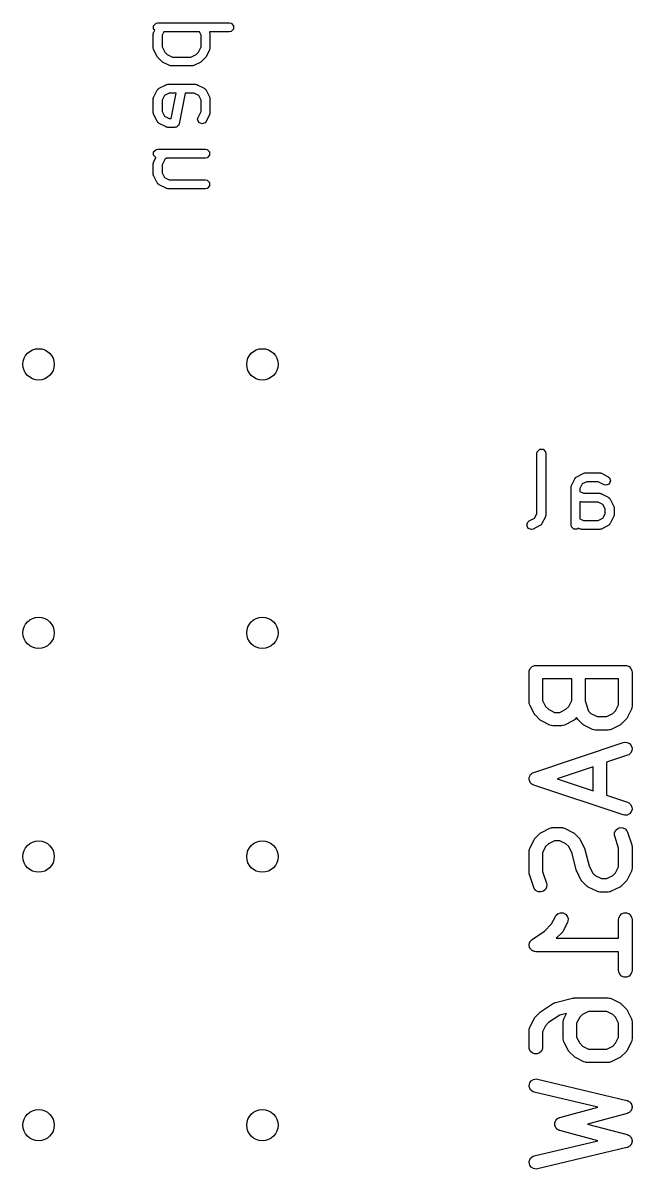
# Model space of a CAD drawing. Header units: inches. Extents: x 0.38 to 5.39, y 0.07 to 3.28.
# Drawn here: x 0.841 to 1.109, y 2.062 to 2.566 of the extents above; entities that cross this region are included whole.
import ezdxf

# ---------------------------------------------------------------- set-up
doc = ezdxf.new("R2010")
doc.units = ezdxf.units.IN
doc.header["$MEASUREMENT"] = 0
doc.layers.add('BLACK', color=250, linetype='CONTINUOUS')

msp = doc.modelspace()

# ---------------------------------------------------------------- linework, layer by layer
at = {"layer": 'BLACK', "linetype": 'CONTINUOUS'}
for p, q in [((0.89833, 2.56093), (0.89842, 2.56123)), ((0.89842, 2.56123), (0.89848, 2.56154)), ((0.89848, 2.56454), (0.89954, 2.56561)), ((0.89848, 2.56304), (0.89848, 2.56454)), ((0.89897, 2.56254), (0.89848, 2.56304)), ((0.89848, 2.56154), (0.89851, 2.56158)), ((0.89851, 2.56158), (0.89854, 2.56167)), ((0.89854, 2.56167), (0.89897, 2.56254)), ((0.89954, 2.56561), (0.9003, 2.56576)), ((0.9003, 2.56576), (0.93179, 2.56576)), ((0.90301, 2.56182), (0.90227, 2.56033)), ((0.91858, 2.56182), (0.90301, 2.56182)), ((0.91933, 2.56033), (0.91858, 2.56182)), ((0.93179, 2.56182), (0.92298, 2.56182)), ((0.92298, 2.56182), (0.92306, 2.56167)), ((0.92306, 2.56167), (0.92308, 2.56158)), ((0.92308, 2.56158), (0.92311, 2.56154)), ((0.92311, 2.56154), (0.92318, 2.56123)), ((0.92318, 2.56123), (0.92326, 2.56093)), ((0.93179, 2.56576), (0.93255, 2.56561)), ((0.93255, 2.56197), (0.93179, 2.56182)), ((0.93255, 2.56561), (0.93361, 2.56454)), ((0.93361, 2.56304), (0.93255, 2.56197)), ((0.93361, 2.56454), (0.93361, 2.56304)), ((0.89835, 2.56089), (0.89833, 2.56093)), ((0.89833, 2.56079), (0.89835, 2.56089)), ((0.89833, 2.55479), (0.89833, 2.56079)), ((0.90227, 2.56033), (0.90227, 2.55526)), ((0.91933, 2.55526), (0.91933, 2.56033)), ((0.92326, 2.56093), (0.92324, 2.56089)), ((0.92324, 2.56089), (0.92326, 2.56079)), ((0.92326, 2.56079), (0.92326, 2.55479)), ((0.89835, 2.5547), (0.89833, 2.55479)), ((0.89833, 2.55465), (0.89835, 2.5547)), ((0.89842, 2.55435), (0.89833, 2.55465)), ((0.89848, 2.55404), (0.89842, 2.55435)), ((0.89851, 2.55401), (0.89848, 2.55404)), ((0.89854, 2.55391), (0.89851, 2.55401)), ((0.90004, 2.55091), (0.89854, 2.55391)), ((0.90023, 2.55066), (0.90004, 2.55091)), ((0.90227, 2.55526), (0.90342, 2.55296)), ((0.90342, 2.55296), (0.90446, 2.55191)), ((0.90446, 2.55191), (0.90676, 2.55076)), ((0.91483, 2.55076), (0.91713, 2.55191)), ((0.91713, 2.55191), (0.91818, 2.55296)), ((0.91818, 2.55296), (0.91933, 2.55526)), ((0.92156, 2.55091), (0.92136, 2.55066)), ((0.92306, 2.55391), (0.92156, 2.55091)), ((0.92308, 2.55401), (0.92306, 2.55391)), ((0.92311, 2.55404), (0.92308, 2.55401)), ((0.92318, 2.55435), (0.92311, 2.55404)), ((0.92326, 2.55465), (0.92318, 2.55435)), ((0.92326, 2.55479), (0.92324, 2.5547)), ((0.92324, 2.5547), (0.92326, 2.55465)), ((0.90041, 2.5504), (0.90023, 2.55066)), ((0.90191, 2.5489), (0.90041, 2.5504)), ((0.90217, 2.54873), (0.90191, 2.5489)), ((0.90242, 2.54853), (0.90217, 2.54873)), ((0.90542, 2.54703), (0.90242, 2.54853)), ((0.90551, 2.54701), (0.90542, 2.54703)), ((0.90554, 2.54697), (0.90551, 2.54701)), ((0.90585, 2.54691), (0.90554, 2.54697)), ((0.90616, 2.54683), (0.90585, 2.54691)), ((0.9062, 2.54684), (0.90616, 2.54683)), ((0.9063, 2.54682), (0.9062, 2.54684)), ((0.9153, 2.54682), (0.9063, 2.54682)), ((0.90676, 2.55076), (0.91483, 2.55076)), ((0.91539, 2.54684), (0.9153, 2.54682)), ((0.91544, 2.54683), (0.91539, 2.54684)), ((0.91574, 2.54691), (0.91544, 2.54683)), ((0.91605, 2.54697), (0.91574, 2.54691)), ((0.91608, 2.54701), (0.91605, 2.54697)), ((0.91618, 2.54703), (0.91608, 2.54701)), ((0.91918, 2.54853), (0.91618, 2.54703)), ((0.91942, 2.54873), (0.91918, 2.54853)), ((0.91969, 2.5489), (0.91942, 2.54873)), ((0.92119, 2.5504), (0.91969, 2.5489)), ((0.92136, 2.55066), (0.92119, 2.5504)), ((0.89854, 2.53318), (0.90004, 2.53617)), ((0.90004, 2.53617), (0.90028, 2.53648)), ((0.90028, 2.53648), (0.90031, 2.53658)), ((0.90031, 2.53658), (0.90042, 2.53667)), ((0.90042, 2.53667), (0.90051, 2.53678)), ((0.90051, 2.53678), (0.90061, 2.53681)), ((0.90061, 2.53681), (0.90092, 2.53705)), ((0.90092, 2.53705), (0.90392, 2.53855)), ((0.90392, 2.53855), (0.90401, 2.53858)), ((0.90401, 2.53858), (0.90404, 2.53861)), ((0.90404, 2.53861), (0.90435, 2.53867)), ((0.90435, 2.53867), (0.90466, 2.53876)), ((0.90466, 2.53876), (0.9047, 2.53874)), ((0.9047, 2.53874), (0.9048, 2.53876)), ((0.9048, 2.53876), (0.9168, 2.53876)), ((0.9168, 2.53876), (0.91689, 2.53874)), ((0.91689, 2.53874), (0.91694, 2.53876)), ((0.91694, 2.53876), (0.91724, 2.53867)), ((0.91724, 2.53867), (0.91755, 2.53861)), ((0.91755, 2.53861), (0.91758, 2.53858)), ((0.91758, 2.53858), (0.91768, 2.53855)), ((0.91768, 2.53855), (0.92068, 2.53705)), ((0.92068, 2.53705), (0.92099, 2.53681)), ((0.92099, 2.53681), (0.92109, 2.53678)), ((0.92109, 2.53678), (0.92117, 2.53667)), ((0.92117, 2.53667), (0.92128, 2.53658)), ((0.92128, 2.53658), (0.92132, 2.53648)), ((0.92132, 2.53648), (0.92156, 2.53617)), ((0.92156, 2.53617), (0.92306, 2.53318)), ((0.89833, 2.53243), (0.89842, 2.53274)), ((0.89835, 2.53239), (0.89833, 2.53243)), ((0.89833, 2.53229), (0.89835, 2.53239)), ((0.89833, 2.5263), (0.89833, 2.53229)), ((0.89842, 2.53274), (0.89848, 2.53305)), ((0.89848, 2.53305), (0.89851, 2.53308)), ((0.89851, 2.53308), (0.89854, 2.53318)), ((0.90326, 2.53383), (0.90227, 2.53183)), ((0.90227, 2.53183), (0.90227, 2.52676)), ((0.90526, 2.53483), (0.90326, 2.53383)), ((0.9084, 2.53483), (0.90526, 2.53483)), ((0.90618, 2.52376), (0.9084, 2.53483)), ((0.91241, 2.53483), (0.90973, 2.52141)), ((0.91633, 2.53483), (0.91241, 2.53483)), ((0.91833, 2.53383), (0.91633, 2.53483)), ((0.91933, 2.53183), (0.91833, 2.53383)), ((0.91933, 2.52676), (0.91933, 2.53183)), ((0.92306, 2.53318), (0.92308, 2.53308)), ((0.92308, 2.53308), (0.92311, 2.53305)), ((0.92311, 2.53305), (0.92318, 2.53274)), ((0.92318, 2.53274), (0.92326, 2.53243)), ((0.92326, 2.53243), (0.92324, 2.53239)), ((0.92324, 2.53239), (0.92326, 2.53229)), ((0.92326, 2.53229), (0.92326, 2.5263)), ((0.89835, 2.5262), (0.89833, 2.5263)), ((0.89833, 2.52616), (0.89835, 2.5262)), ((0.89842, 2.52585), (0.89833, 2.52616)), ((0.89848, 2.52554), (0.89842, 2.52585)), ((0.90227, 2.52676), (0.90326, 2.52476)), ((0.91803, 2.52418), (0.91933, 2.52676)), ((0.92318, 2.52585), (0.92311, 2.52554)), ((0.92326, 2.52616), (0.92318, 2.52585)), ((0.92326, 2.5263), (0.92324, 2.5262)), ((0.92324, 2.5262), (0.92326, 2.52616)), ((0.89851, 2.52551), (0.89848, 2.52554)), ((0.89854, 2.52542), (0.89851, 2.52551)), ((0.90004, 2.52242), (0.89854, 2.52542)), ((0.90028, 2.52211), (0.90004, 2.52242)), ((0.90031, 2.52201), (0.90028, 2.52211)), ((0.90042, 2.52192), (0.90031, 2.52201)), ((0.90051, 2.52181), (0.90042, 2.52192)), ((0.90061, 2.52178), (0.90051, 2.52181)), ((0.90092, 2.52154), (0.90061, 2.52178)), ((0.90392, 2.52004), (0.90092, 2.52154)), ((0.90326, 2.52476), (0.90526, 2.52376)), ((0.90526, 2.52376), (0.90618, 2.52376)), ((0.90943, 2.5207), (0.90896, 2.52038)), ((0.90955, 2.52097), (0.90943, 2.5207)), ((0.90962, 2.52104), (0.90955, 2.52097)), ((0.90973, 2.52141), (0.90962, 2.52114)), ((0.90962, 2.52114), (0.90962, 2.52104)), ((0.91783, 2.52344), (0.91803, 2.52418)), ((0.91831, 2.52201), (0.91783, 2.52344)), ((0.91966, 2.52133), (0.91831, 2.52201)), ((0.92109, 2.52181), (0.91966, 2.52133)), ((0.92156, 2.52242), (0.92109, 2.52181)), ((0.92306, 2.52542), (0.92156, 2.52242)), ((0.92308, 2.52551), (0.92306, 2.52542)), ((0.92311, 2.52554), (0.92308, 2.52551)), ((0.90401, 2.52001), (0.90392, 2.52004)), ((0.90404, 2.51998), (0.90401, 2.52001)), ((0.90435, 2.51992), (0.90404, 2.51998)), ((0.90466, 2.51983), (0.90435, 2.51992)), ((0.9047, 2.51985), (0.90466, 2.51983)), ((0.9048, 2.51983), (0.9047, 2.51985)), ((0.9078, 2.51983), (0.9048, 2.51983)), ((0.90808, 2.51988), (0.9078, 2.51983)), ((0.90818, 2.51986), (0.90808, 2.51988)), ((0.90826, 2.51992), (0.90818, 2.51986)), ((0.90855, 2.51998), (0.90826, 2.51992)), ((0.90896, 2.52038), (0.90855, 2.51998)), ((0.89848, 2.50905), (0.89954, 2.51012)), ((0.89848, 2.50754), (0.89848, 2.50905)), ((0.89947, 2.50655), (0.89848, 2.50754)), ((0.89854, 2.50468), (0.89947, 2.50655)), ((0.89954, 2.51012), (0.9003, 2.51027)), ((0.9003, 2.51027), (0.9213, 2.51027)), ((0.90342, 2.50563), (0.90227, 2.50333)), ((0.90411, 2.50633), (0.90342, 2.50563)), ((0.9213, 2.50633), (0.90411, 2.50633)), ((0.9213, 2.51027), (0.92205, 2.51012)), ((0.92205, 2.50648), (0.9213, 2.50633)), ((0.92205, 2.51012), (0.92311, 2.50905)), ((0.92311, 2.50754), (0.92205, 2.50648)), ((0.92311, 2.50905), (0.92311, 2.50754)), ((0.89833, 2.50394), (0.89842, 2.50424)), ((0.89835, 2.50389), (0.89833, 2.50394)), ((0.89833, 2.5038), (0.89835, 2.50389)), ((0.89833, 2.4993), (0.89833, 2.5038)), ((0.89842, 2.50424), (0.89848, 2.50455)), ((0.89848, 2.50455), (0.89851, 2.50458)), ((0.89851, 2.50458), (0.89854, 2.50468)), ((0.90227, 2.50333), (0.90227, 2.49976)), ((0.89835, 2.4992), (0.89833, 2.4993)), ((0.89833, 2.49916), (0.89835, 2.4992)), ((0.89842, 2.49886), (0.89833, 2.49916)), ((0.89848, 2.49855), (0.89842, 2.49886)), ((0.89851, 2.49851), (0.89848, 2.49855)), ((0.89854, 2.49842), (0.89851, 2.49851)), ((0.90004, 2.49542), (0.89854, 2.49842)), ((0.90227, 2.49976), (0.90326, 2.49777)), ((0.90326, 2.49777), (0.90526, 2.49677)), ((0.90526, 2.49677), (0.9213, 2.49677)), ((0.9213, 2.49677), (0.92205, 2.49662)), ((0.92205, 2.49662), (0.92311, 2.49555)), ((0.92311, 2.49555), (0.92311, 2.49405)), ((0.90028, 2.49511), (0.90004, 2.49542)), ((0.90031, 2.49501), (0.90028, 2.49511)), ((0.90042, 2.49492), (0.90031, 2.49501)), ((0.90051, 2.49481), (0.90042, 2.49492)), ((0.90061, 2.49478), (0.90051, 2.49481)), ((0.90092, 2.49454), (0.90061, 2.49478)), ((0.90392, 2.49304), (0.90092, 2.49454)), ((0.90401, 2.49301), (0.90392, 2.49304)), ((0.90404, 2.49298), (0.90401, 2.49301)), ((0.90435, 2.49292), (0.90404, 2.49298)), ((0.90466, 2.49284), (0.90435, 2.49292)), ((0.9047, 2.49285), (0.90466, 2.49284)), ((0.9048, 2.49283), (0.9047, 2.49285)), ((0.9213, 2.49283), (0.9048, 2.49283)), ((0.92205, 2.49298), (0.9213, 2.49283)), ((0.92311, 2.49405), (0.92205, 2.49298)), ((1.06703, 2.37642), (1.06718, 2.37717)), ((1.06703, 2.34989), (1.06703, 2.37642)), ((1.06718, 2.37717), (1.06825, 2.37824)), ((1.06825, 2.37824), (1.06976, 2.37824)), ((1.06976, 2.37824), (1.07082, 2.37717)), ((1.07082, 2.37717), (1.07097, 2.37642)), ((1.07097, 2.37642), (1.07097, 2.34942)), ((1.08224, 2.3623), (1.08374, 2.3653)), ((1.08374, 2.3653), (1.08398, 2.36561)), ((1.08398, 2.36561), (1.08401, 2.36571)), ((1.08401, 2.36571), (1.08412, 2.3658)), ((1.08412, 2.3658), (1.08421, 2.36591)), ((1.08421, 2.36591), (1.08431, 2.36594)), ((1.08431, 2.36594), (1.08462, 2.36618)), ((1.08462, 2.36618), (1.08762, 2.36768)), ((1.08762, 2.36768), (1.08771, 2.36771)), ((1.08771, 2.36771), (1.08775, 2.36774)), ((1.08775, 2.36774), (1.08806, 2.3678)), ((1.08806, 2.3678), (1.08836, 2.36789)), ((1.08836, 2.36789), (1.0884, 2.36787)), ((1.0884, 2.36787), (1.0885, 2.36789)), ((1.0885, 2.36789), (1.0945, 2.36789)), ((1.0945, 2.36789), (1.0946, 2.36787)), ((1.0946, 2.36787), (1.09464, 2.36789)), ((1.09464, 2.36789), (1.09494, 2.3678)), ((1.09494, 2.3678), (1.09525, 2.36774)), ((1.09525, 2.36774), (1.09528, 2.36771)), ((1.09528, 2.36771), (1.09538, 2.36768)), ((1.09538, 2.36768), (1.09838, 2.36618)), ((1.09838, 2.36618), (1.09899, 2.36571)), ((1.09899, 2.36571), (1.09946, 2.36428)), ((1.08203, 2.36142), (1.08205, 2.36152)), ((1.08203, 2.34493), (1.08203, 2.36142)), ((1.08204, 2.36156), (1.08212, 2.36187)), ((1.08205, 2.36152), (1.08204, 2.36156)), ((1.08212, 2.36187), (1.08218, 2.36218)), ((1.08218, 2.36218), (1.08221, 2.36221)), ((1.08221, 2.36221), (1.08224, 2.3623)), ((1.08697, 2.36296), (1.08597, 2.36096)), ((1.08597, 2.36096), (1.08597, 2.35964)), ((1.08597, 2.35964), (1.08747, 2.35889)), ((1.08896, 2.36395), (1.08697, 2.36296)), ((1.09403, 2.36395), (1.08896, 2.36395)), ((1.09662, 2.36266), (1.09403, 2.36395)), ((1.09736, 2.36246), (1.09662, 2.36266)), ((1.09879, 2.36294), (1.09736, 2.36246)), ((1.09946, 2.36428), (1.09879, 2.36294)), ((1.08612, 2.35516), (1.08597, 2.35524)), ((1.08597, 2.35524), (1.08597, 2.34764)), ((1.08622, 2.35514), (1.08612, 2.35516)), ((1.08625, 2.35511), (1.08622, 2.35514)), ((1.08656, 2.35504), (1.08625, 2.35511)), ((1.08686, 2.35496), (1.08656, 2.35504)), ((1.0869, 2.35497), (1.08686, 2.35496)), ((1.087, 2.35496), (1.0869, 2.35497)), ((1.09403, 2.35496), (1.087, 2.35496)), ((1.08747, 2.35889), (1.0945, 2.35889)), ((1.09603, 2.35396), (1.09403, 2.35496)), ((1.0945, 2.35889), (1.0946, 2.35887)), ((1.0946, 2.35887), (1.09464, 2.35889)), ((1.09464, 2.35889), (1.09494, 2.3588)), ((1.09494, 2.3588), (1.09525, 2.35874)), ((1.09525, 2.35874), (1.09528, 2.35871)), ((1.09528, 2.35871), (1.09538, 2.35868)), ((1.09538, 2.35868), (1.09838, 2.35718)), ((1.09838, 2.35718), (1.09869, 2.35694)), ((1.09869, 2.35694), (1.09879, 2.35691)), ((1.09879, 2.35691), (1.09888, 2.3568)), ((1.09888, 2.3568), (1.09899, 2.35671)), ((1.09899, 2.35671), (1.09902, 2.35661)), ((1.09902, 2.35661), (1.09926, 2.3563)), ((1.09926, 2.3563), (1.10076, 2.3533)), ((1.06604, 2.34789), (1.06703, 2.34989)), ((1.07097, 2.34929), (1.07088, 2.34898)), ((1.07097, 2.34942), (1.07095, 2.34933)), ((1.07095, 2.34933), (1.07097, 2.34929)), ((1.09703, 2.35196), (1.09603, 2.35396)), ((1.09603, 2.34789), (1.09703, 2.34989)), ((1.09703, 2.34989), (1.09703, 2.35196)), ((1.10076, 2.3533), (1.10079, 2.35321)), ((1.10079, 2.35321), (1.10082, 2.35318)), ((1.10082, 2.35318), (1.10088, 2.35287)), ((1.10088, 2.35287), (1.10096, 2.35256)), ((1.10096, 2.34929), (1.10088, 2.34898)), ((1.10096, 2.35256), (1.10095, 2.35252)), ((1.10095, 2.35252), (1.10097, 2.35242)), ((1.10097, 2.34942), (1.10095, 2.34933)), ((1.10095, 2.34933), (1.10096, 2.34929)), ((1.10097, 2.35242), (1.10097, 2.34942)), ((1.06254, 2.34479), (1.06302, 2.34622)), ((1.06321, 2.34344), (1.06254, 2.34479)), ((1.06302, 2.34622), (1.06362, 2.34669)), ((1.06362, 2.34669), (1.06604, 2.34789)), ((1.06838, 2.34466), (1.06538, 2.34316)), ((1.06869, 2.3449), (1.06838, 2.34466)), ((1.06879, 2.34494), (1.06869, 2.3449)), ((1.06888, 2.34505), (1.06879, 2.34494)), ((1.06899, 2.34514), (1.06888, 2.34505)), ((1.06902, 2.34524), (1.06899, 2.34514)), ((1.06926, 2.34554), (1.06902, 2.34524)), ((1.07076, 2.34854), (1.06926, 2.34554)), ((1.07079, 2.34864), (1.07076, 2.34854)), ((1.07082, 2.34867), (1.07079, 2.34864)), ((1.07088, 2.34898), (1.07082, 2.34867)), ((1.08218, 2.34417), (1.08203, 2.34493)), ((1.08597, 2.34764), (1.08747, 2.34689)), ((1.08747, 2.34689), (1.09403, 2.34689)), ((1.09403, 2.34689), (1.09603, 2.34789)), ((1.09838, 2.34466), (1.09538, 2.34316)), ((1.09869, 2.3449), (1.09838, 2.34466)), ((1.09879, 2.34494), (1.09869, 2.3449)), ((1.09888, 2.34505), (1.09879, 2.34494)), ((1.09899, 2.34514), (1.09888, 2.34505)), ((1.09902, 2.34524), (1.09899, 2.34514)), ((1.09926, 2.34554), (1.09902, 2.34524)), ((1.10076, 2.34854), (1.09926, 2.34554)), ((1.10079, 2.34864), (1.10076, 2.34854)), ((1.10082, 2.34867), (1.10079, 2.34864)), ((1.10088, 2.34898), (1.10082, 2.34867)), ((1.06464, 2.34296), (1.06321, 2.34344)), ((1.06538, 2.34316), (1.06464, 2.34296)), ((1.08325, 2.34311), (1.08218, 2.34417)), ((1.08475, 2.34311), (1.08325, 2.34311)), ((1.08525, 2.3436), (1.08475, 2.34311)), ((1.08612, 2.34316), (1.08525, 2.3436)), ((1.08622, 2.34314), (1.08612, 2.34316)), ((1.08625, 2.34311), (1.08622, 2.34314)), ((1.08656, 2.34305), (1.08625, 2.34311)), ((1.08686, 2.34296), (1.08656, 2.34305)), ((1.0869, 2.34298), (1.08686, 2.34296)), ((1.087, 2.34296), (1.0869, 2.34298)), ((1.0945, 2.34296), (1.087, 2.34296)), ((1.0946, 2.34298), (1.0945, 2.34296)), ((1.09464, 2.34296), (1.0946, 2.34298)), ((1.09494, 2.34305), (1.09464, 2.34296)), ((1.09525, 2.34311), (1.09494, 2.34305)), ((1.09528, 2.34314), (1.09525, 2.34311)), ((1.09538, 2.34316), (1.09528, 2.34314)), ((1.06361, 2.28018), (1.06367, 2.28075)), ((1.06361, 2.26705), (1.06361, 2.28018)), ((1.06367, 2.28075), (1.06411, 2.28182)), ((1.06411, 2.28182), (1.06493, 2.28263)), ((1.06493, 2.28263), (1.06599, 2.28307)), ((1.06599, 2.28307), (1.06657, 2.28313)), ((1.06657, 2.28313), (1.10594, 2.28313)), ((1.10594, 2.28313), (1.10651, 2.28307)), ((1.10651, 2.28307), (1.10758, 2.28263)), ((1.10758, 2.28263), (1.10839, 2.28182)), ((1.10839, 2.28182), (1.10883, 2.28075)), ((1.10883, 2.28075), (1.10889, 2.28018)), ((1.10889, 2.28018), (1.10889, 2.26518)), ((1.08236, 2.27722), (1.06952, 2.27722)), ((1.06952, 2.27722), (1.06952, 2.26775)), ((1.08236, 2.26775), (1.08236, 2.27722)), ((1.10298, 2.27722), (1.08827, 2.27722)), ((1.08827, 2.27722), (1.08827, 2.26753)), ((1.10298, 2.26588), (1.10298, 2.27722)), ((1.06367, 2.26648), (1.06361, 2.26705)), ((1.06371, 2.26638), (1.06367, 2.26648)), ((1.06372, 2.26627), (1.06371, 2.26638)), ((1.06393, 2.26573), (1.06372, 2.26627)), ((1.0658, 2.26198), (1.06393, 2.26573)), ((1.06952, 2.26775), (1.07087, 2.26505)), ((1.07087, 2.26505), (1.07207, 2.26386)), ((1.07207, 2.26386), (1.07476, 2.26251)), ((1.07712, 2.26251), (1.07982, 2.26386)), ((1.07982, 2.26386), (1.08101, 2.26505)), ((1.08101, 2.26505), (1.08236, 2.26775)), ((1.08827, 2.26753), (1.08977, 2.26302)), ((1.10164, 2.26318), (1.10298, 2.26588)), ((1.10858, 2.26386), (1.1067, 2.26011)), ((1.10879, 2.2644), (1.10858, 2.26386)), ((1.10883, 2.2646), (1.10879, 2.2645)), ((1.10879, 2.2645), (1.10879, 2.2644)), ((1.10889, 2.26518), (1.10883, 2.2646)), ((1.06596, 2.26173), (1.0658, 2.26198)), ((1.06599, 2.26166), (1.06596, 2.26173)), ((1.06605, 2.26158), (1.06599, 2.26166)), ((1.06611, 2.26149), (1.06605, 2.26158)), ((1.06617, 2.26144), (1.06611, 2.26149)), ((1.06635, 2.26122), (1.06617, 2.26144)), ((1.06823, 2.25934), (1.06635, 2.26122)), ((1.06846, 2.25915), (1.06823, 2.25934)), ((1.06851, 2.2591), (1.06846, 2.25915)), ((1.0686, 2.25904), (1.06851, 2.2591)), ((1.06868, 2.25897), (1.0686, 2.25904)), ((1.06875, 2.25894), (1.06868, 2.25897)), ((1.069, 2.25879), (1.06875, 2.25894)), ((1.07275, 2.25691), (1.069, 2.25879)), ((1.07476, 2.26251), (1.07712, 2.26251)), ((1.08289, 2.25879), (1.07914, 2.25691)), ((1.08313, 2.25894), (1.08289, 2.25879)), ((1.08321, 2.25897), (1.08313, 2.25894)), ((1.08329, 2.25904), (1.08321, 2.25897)), ((1.08338, 2.2591), (1.08329, 2.25904)), ((1.08343, 2.25915), (1.08338, 2.2591)), ((1.08365, 2.25934), (1.08343, 2.25915)), ((1.08452, 2.26021), (1.08365, 2.25934)), ((1.08462, 2.25997), (1.08452, 2.26021)), ((1.08469, 2.25989), (1.08462, 2.25997)), ((1.08473, 2.25979), (1.08469, 2.25989)), ((1.0851, 2.25934), (1.08473, 2.25979)), ((1.08698, 2.25747), (1.0851, 2.25934)), ((1.08977, 2.26302), (1.09081, 2.26198)), ((1.09081, 2.26198), (1.09351, 2.26063)), ((1.09351, 2.26063), (1.09774, 2.26063)), ((1.09774, 2.26063), (1.10044, 2.26198)), ((1.10044, 2.26198), (1.10164, 2.26318)), ((1.10615, 2.25934), (1.10428, 2.25747)), ((1.10634, 2.25957), (1.10615, 2.25934)), ((1.1064, 2.25962), (1.10634, 2.25957)), ((1.10645, 2.25971), (1.1064, 2.25962)), ((1.10652, 2.25979), (1.10645, 2.25971)), ((1.10655, 2.25986), (1.10652, 2.25979)), ((1.1067, 2.26011), (1.10655, 2.25986)), ((1.07329, 2.25671), (1.07275, 2.25691)), ((1.07339, 2.2567), (1.07329, 2.25671)), ((1.07349, 2.25666), (1.07339, 2.2567)), ((1.07407, 2.2566), (1.07349, 2.25666)), ((1.07782, 2.2566), (1.07407, 2.2566)), ((1.07839, 2.25666), (1.07782, 2.2566)), ((1.07849, 2.2567), (1.07839, 2.25666)), ((1.0786, 2.25671), (1.07849, 2.2567)), ((1.07914, 2.25691), (1.0786, 2.25671)), ((1.0872, 2.25728), (1.08698, 2.25747)), ((1.08725, 2.25722), (1.0872, 2.25728)), ((1.08734, 2.25717), (1.08725, 2.25722)), ((1.08742, 2.2571), (1.08734, 2.25717)), ((1.0875, 2.25707), (1.08742, 2.2571)), ((1.08774, 2.25691), (1.0875, 2.25707)), ((1.09149, 2.25504), (1.08774, 2.25691)), ((1.09203, 2.25483), (1.09149, 2.25504)), ((1.09214, 2.25482), (1.09203, 2.25483)), ((1.09224, 2.25478), (1.09214, 2.25482)), ((1.09281, 2.25473), (1.09224, 2.25478)), ((1.09844, 2.25473), (1.09281, 2.25473)), ((1.09901, 2.25478), (1.09844, 2.25473)), ((1.09911, 2.25482), (1.09901, 2.25478)), ((1.09922, 2.25483), (1.09911, 2.25482)), ((1.09976, 2.25504), (1.09922, 2.25483)), ((1.10351, 2.25691), (1.09976, 2.25504)), ((1.10376, 2.25707), (1.10351, 2.25691)), ((1.10383, 2.2571), (1.10376, 2.25707)), ((1.10391, 2.25717), (1.10383, 2.2571)), ((1.104, 2.25722), (1.10391, 2.25717)), ((1.10405, 2.25728), (1.104, 2.25722)), ((1.10428, 2.25747), (1.10405, 2.25728)), ((1.06563, 2.23611), (1.105, 2.24923)), ((1.105, 2.24923), (1.10557, 2.24936)), ((1.10557, 2.24936), (1.10672, 2.24928)), ((1.10672, 2.24928), (1.10775, 2.24876)), ((1.10775, 2.24876), (1.1085, 2.24789)), ((1.10687, 2.24363), (1.09764, 2.24055)), ((1.1074, 2.24387), (1.10687, 2.24363)), ((1.10827, 2.24462), (1.1074, 2.24387)), ((1.10879, 2.24565), (1.10827, 2.24462)), ((1.1085, 2.24789), (1.10887, 2.2468)), ((1.10887, 2.2468), (1.10879, 2.24565)), ((1.09174, 2.23858), (1.07591, 2.23331)), ((1.09174, 2.22803), (1.09174, 2.23858)), ((1.09764, 2.24055), (1.09764, 2.22606)), ((1.06364, 2.23368), (1.0637, 2.23388)), ((1.06366, 2.23331), (1.06364, 2.23368)), ((1.06364, 2.23294), (1.06366, 2.23331)), ((1.0637, 2.23388), (1.06372, 2.23409)), ((1.06372, 2.23409), (1.06389, 2.23442)), ((1.06389, 2.23442), (1.064, 2.23477)), ((1.064, 2.23477), (1.06414, 2.23493)), ((1.06414, 2.23493), (1.06424, 2.23512)), ((1.06424, 2.23512), (1.06451, 2.23536)), ((1.06451, 2.23536), (1.06476, 2.23564)), ((1.06476, 2.23564), (1.06495, 2.23573)), ((1.06495, 2.23573), (1.06511, 2.23587)), ((1.06511, 2.23587), (1.06563, 2.23611)), ((1.07591, 2.23331), (1.09174, 2.22803)), ((1.0637, 2.23274), (1.06364, 2.23294)), ((1.06372, 2.23253), (1.0637, 2.23274)), ((1.06389, 2.2322), (1.06372, 2.23253)), ((1.064, 2.23184), (1.06389, 2.2322)), ((1.06414, 2.23169), (1.064, 2.23184)), ((1.06424, 2.2315), (1.06414, 2.23169)), ((1.06451, 2.23125), (1.06424, 2.2315)), ((1.06476, 2.23097), (1.06451, 2.23125)), ((1.06495, 2.23088), (1.06476, 2.23097)), ((1.06511, 2.23074), (1.06495, 2.23088)), ((1.06563, 2.23051), (1.06511, 2.23074)), ((1.105, 2.21738), (1.06563, 2.23051)), ((1.09764, 2.22606), (1.10687, 2.22298)), ((1.10687, 2.22298), (1.1074, 2.22275)), ((1.1074, 2.22275), (1.10827, 2.22199)), ((1.1085, 2.21872), (1.10775, 2.21785)), ((1.10827, 2.22199), (1.10879, 2.22096)), ((1.10887, 2.21981), (1.1085, 2.21872)), ((1.10879, 2.22096), (1.10887, 2.21981)), ((1.10557, 2.21725), (1.105, 2.21738)), ((1.10672, 2.21734), (1.10557, 2.21725)), ((1.10775, 2.21785), (1.10672, 2.21734)), ((1.06635, 2.20727), (1.06823, 2.20915)), ((1.06823, 2.20915), (1.06846, 2.20933)), ((1.06846, 2.20933), (1.06851, 2.20939)), ((1.06851, 2.20939), (1.0686, 2.20945)), ((1.0686, 2.20945), (1.06868, 2.20952)), ((1.06868, 2.20952), (1.06875, 2.20955)), ((1.06875, 2.20955), (1.069, 2.2097)), ((1.069, 2.2097), (1.07275, 2.21158)), ((1.07275, 2.21158), (1.07329, 2.21178)), ((1.07329, 2.21178), (1.07339, 2.21179)), ((1.07339, 2.21179), (1.07349, 2.21183)), ((1.07349, 2.21183), (1.07407, 2.21189)), ((1.07407, 2.21189), (1.07782, 2.21189)), ((1.07782, 2.21189), (1.07839, 2.21183)), ((1.07839, 2.21183), (1.07849, 2.21179)), ((1.07849, 2.21179), (1.0786, 2.21178)), ((1.0786, 2.21178), (1.07914, 2.21158)), ((1.07914, 2.21158), (1.08289, 2.2097)), ((1.08289, 2.2097), (1.08313, 2.20955)), ((1.08313, 2.20955), (1.08321, 2.20952)), ((1.08321, 2.20952), (1.08329, 2.20945)), ((1.08329, 2.20945), (1.08338, 2.20939)), ((1.08338, 2.20939), (1.08343, 2.20933)), ((1.08343, 2.20933), (1.08365, 2.20915)), ((1.08365, 2.20915), (1.08553, 2.20727)), ((1.10113, 2.20857), (1.10122, 2.20972)), ((1.10126, 2.208), (1.10113, 2.20857)), ((1.10122, 2.20972), (1.10173, 2.21075)), ((1.10173, 2.21075), (1.1026, 2.2115)), ((1.1026, 2.2115), (1.10369, 2.21186)), ((1.10369, 2.21186), (1.10484, 2.21178)), ((1.10484, 2.21178), (1.10587, 2.21127)), ((1.10587, 2.21127), (1.10663, 2.2104)), ((1.10663, 2.2104), (1.10686, 2.20987)), ((1.10686, 2.20987), (1.10874, 2.20424)), ((1.06393, 2.20276), (1.0658, 2.20651)), ((1.0658, 2.20651), (1.06596, 2.20675)), ((1.06596, 2.20675), (1.06599, 2.20683)), ((1.06599, 2.20683), (1.06605, 2.20691)), ((1.06605, 2.20691), (1.06611, 2.207)), ((1.06611, 2.207), (1.06617, 2.20705)), ((1.06617, 2.20705), (1.06635, 2.20727)), ((1.07087, 2.20344), (1.06952, 2.20074)), ((1.07207, 2.20463), (1.07087, 2.20344)), ((1.07476, 2.20598), (1.07207, 2.20463)), ((1.07712, 2.20598), (1.07476, 2.20598)), ((1.07982, 2.20463), (1.07712, 2.20598)), ((1.08101, 2.20344), (1.07982, 2.20463)), ((1.08253, 2.20041), (1.08101, 2.20344)), ((1.08553, 2.20727), (1.08571, 2.20705)), ((1.08571, 2.20705), (1.08577, 2.207)), ((1.08577, 2.207), (1.08583, 2.20691)), ((1.08583, 2.20691), (1.0859, 2.20683)), ((1.0859, 2.20683), (1.08593, 2.20675)), ((1.08593, 2.20675), (1.08608, 2.20651)), ((1.08608, 2.20651), (1.08796, 2.20276)), ((1.10298, 2.20283), (1.10126, 2.208)), ((1.10874, 2.20424), (1.1088, 2.20396)), ((1.1088, 2.20396), (1.10883, 2.20389)), ((1.10883, 2.20389), (1.10884, 2.20378)), ((1.10884, 2.20378), (1.10887, 2.20368)), ((1.10887, 2.20368), (1.10886, 2.2036)), ((1.10886, 2.2036), (1.10889, 2.20331)), ((1.10889, 2.20331), (1.10889, 2.19394)), ((1.06361, 2.20144), (1.06367, 2.20201)), ((1.06361, 2.19206), (1.06361, 2.20144)), ((1.06367, 2.20201), (1.06371, 2.20211)), ((1.06371, 2.20211), (1.06372, 2.20222)), ((1.06372, 2.20222), (1.06393, 2.20276)), ((1.06952, 2.20074), (1.06952, 2.19254)), ((1.08433, 2.19322), (1.08253, 2.20041)), ((1.08796, 2.20276), (1.08797, 2.20271)), ((1.08797, 2.20271), (1.08799, 2.2027)), ((1.08799, 2.2027), (1.08807, 2.20246)), ((1.08807, 2.20246), (1.08816, 2.20222)), ((1.08816, 2.20222), (1.08816, 2.20219)), ((1.08816, 2.20219), (1.08818, 2.20215)), ((1.08818, 2.20215), (1.08998, 2.19497)), ((1.10298, 2.19463), (1.10298, 2.20283)), ((1.08434, 2.19318), (1.08433, 2.19322)), ((1.08434, 2.19316), (1.08434, 2.19318)), ((1.08443, 2.19292), (1.08434, 2.19316)), ((1.08998, 2.19497), (1.09149, 2.19194)), ((1.10164, 2.19194), (1.10298, 2.19463)), ((1.10879, 2.19316), (1.10858, 2.19262)), ((1.10883, 2.19336), (1.10879, 2.19326)), ((1.10879, 2.19326), (1.10879, 2.19316)), ((1.10889, 2.19394), (1.10883, 2.19336)), ((1.06364, 2.19177), (1.06361, 2.19206)), ((1.06364, 2.19169), (1.06364, 2.19177)), ((1.06366, 2.19159), (1.06364, 2.19169)), ((1.06367, 2.19149), (1.06366, 2.19159)), ((1.0637, 2.19141), (1.06367, 2.19149)), ((1.06377, 2.19113), (1.0637, 2.19141)), ((1.06564, 2.1855), (1.06377, 2.19113)), ((1.06952, 2.19254), (1.07124, 2.18737)), ((1.08452, 2.19268), (1.08443, 2.19292)), ((1.08453, 2.19266), (1.08452, 2.19268)), ((1.08455, 2.19262), (1.08453, 2.19266)), ((1.08642, 2.18887), (1.08455, 2.19262)), ((1.08658, 2.18862), (1.08642, 2.18887)), ((1.08661, 2.18855), (1.08658, 2.18862)), ((1.08668, 2.18847), (1.08661, 2.18855)), ((1.08673, 2.18838), (1.08668, 2.18847)), ((1.08679, 2.18833), (1.08673, 2.18838)), ((1.08698, 2.1881), (1.08679, 2.18833)), ((1.08885, 2.18622), (1.08698, 2.1881)), ((1.09149, 2.19194), (1.09269, 2.19074)), ((1.09269, 2.19074), (1.09539, 2.18939)), ((1.09539, 2.18939), (1.09774, 2.18939)), ((1.09774, 2.18939), (1.10044, 2.19074)), ((1.10044, 2.19074), (1.10164, 2.19194)), ((1.10615, 2.1881), (1.10428, 2.18622)), ((1.10634, 2.18833), (1.10615, 2.1881)), ((1.1064, 2.18838), (1.10634, 2.18833)), ((1.10645, 2.18847), (1.1064, 2.18838)), ((1.10652, 2.18855), (1.10645, 2.18847)), ((1.10655, 2.18862), (1.10652, 2.18855)), ((1.1067, 2.18887), (1.10655, 2.18862)), ((1.10858, 2.19262), (1.1067, 2.18887)), ((1.06588, 2.18498), (1.06564, 2.1855)), ((1.06663, 2.18411), (1.06588, 2.18498)), ((1.06766, 2.18359), (1.06663, 2.18411)), ((1.06881, 2.18351), (1.06766, 2.18359)), ((1.0699, 2.18387), (1.06881, 2.18351)), ((1.07078, 2.18463), (1.0699, 2.18387)), ((1.07129, 2.18566), (1.07078, 2.18463)), ((1.07124, 2.18737), (1.07137, 2.18681)), ((1.07137, 2.18681), (1.07129, 2.18566)), ((1.08908, 2.18604), (1.08885, 2.18622)), ((1.08913, 2.18598), (1.08908, 2.18604)), ((1.08922, 2.18592), (1.08913, 2.18598)), ((1.0893, 2.18586), (1.08922, 2.18592)), ((1.08937, 2.18583), (1.0893, 2.18586)), ((1.08962, 2.18567), (1.08937, 2.18583)), ((1.09337, 2.1838), (1.08962, 2.18567)), ((1.09391, 2.18359), (1.09337, 2.1838)), ((1.09402, 2.18358), (1.09391, 2.18359)), ((1.09411, 2.18354), (1.09402, 2.18358)), ((1.09469, 2.18349), (1.09411, 2.18354)), ((1.09844, 2.18349), (1.09469, 2.18349)), ((1.09901, 2.18354), (1.09844, 2.18349)), ((1.09911, 2.18358), (1.09901, 2.18354)), ((1.09922, 2.18359), (1.09911, 2.18358)), ((1.09976, 2.1838), (1.09922, 2.18359)), ((1.10351, 2.18567), (1.09976, 2.1838)), ((1.10376, 2.18583), (1.10351, 2.18567)), ((1.10383, 2.18586), (1.10376, 2.18583)), ((1.10391, 2.18592), (1.10383, 2.18586)), ((1.104, 2.18598), (1.10391, 2.18592)), ((1.10405, 2.18604), (1.104, 2.18598)), ((1.10428, 2.18622), (1.10405, 2.18604)), ((1.07518, 2.17276), (1.07548, 2.17325)), ((1.07548, 2.17325), (1.07635, 2.17401)), ((1.07635, 2.17401), (1.07745, 2.17437)), ((1.07745, 2.17437), (1.0786, 2.17429)), ((1.0786, 2.17429), (1.07963, 2.17377)), ((1.07963, 2.17377), (1.08038, 2.1729)), ((1.08038, 2.1729), (1.08075, 2.17181)), ((1.10304, 2.17202), (1.10348, 2.17308)), ((1.10348, 2.17308), (1.1043, 2.17389)), ((1.1043, 2.17389), (1.10536, 2.17434)), ((1.10536, 2.17434), (1.10651, 2.17434)), ((1.10651, 2.17434), (1.10758, 2.17389)), ((1.10758, 2.17389), (1.10839, 2.17308)), ((1.10839, 2.17308), (1.10883, 2.17202)), ((1.07031, 2.16624), (1.07351, 2.16944)), ((1.07351, 2.16944), (1.07518, 2.17276)), ((1.08046, 2.17012), (1.07858, 2.16637)), ((1.08066, 2.17066), (1.08046, 2.17012)), ((1.08075, 2.17181), (1.08066, 2.17066)), ((1.10298, 2.17144), (1.10304, 2.17202)), ((1.10298, 2.16314), (1.10298, 2.17144)), ((1.10883, 2.17202), (1.10889, 2.17144)), ((1.10889, 2.17144), (1.10889, 2.14894)), ((1.06493, 2.16265), (1.07031, 2.16624)), ((1.07803, 2.1656), (1.07557, 2.16314)), ((1.07557, 2.16314), (1.10298, 2.16314)), ((1.07822, 2.16583), (1.07803, 2.1656)), ((1.07827, 2.16588), (1.07822, 2.16583)), ((1.07833, 2.16597), (1.07827, 2.16588)), ((1.0784, 2.16605), (1.07833, 2.16597)), ((1.07843, 2.16612), (1.0784, 2.16605)), ((1.07858, 2.16637), (1.07843, 2.16612)), ((1.06361, 2.16019), (1.06367, 2.16048)), ((1.06367, 2.15991), (1.06361, 2.16019)), ((1.06367, 2.16077), (1.06378, 2.16104)), ((1.06367, 2.16048), (1.06367, 2.16077)), ((1.06367, 2.15962), (1.06367, 2.15991)), ((1.06378, 2.15935), (1.06367, 2.15962)), ((1.06378, 2.16104), (1.06384, 2.16132)), ((1.06384, 2.15906), (1.06378, 2.15935)), ((1.06384, 2.16132), (1.064, 2.16156)), ((1.064, 2.15882), (1.06384, 2.15906)), ((1.064, 2.16156), (1.06411, 2.16183)), ((1.06411, 2.15855), (1.064, 2.15882)), ((1.06411, 2.16183), (1.06432, 2.16204)), ((1.06432, 2.15835), (1.06411, 2.15855)), ((1.06432, 2.16204), (1.06448, 2.16228)), ((1.06448, 2.15811), (1.06432, 2.15835)), ((1.06448, 2.16228), (1.06493, 2.16264)), ((1.06472, 2.15794), (1.06448, 2.15811)), ((1.06493, 2.15774), (1.06472, 2.15794)), ((1.06493, 2.16264), (1.06493, 2.16265)), ((1.06493, 2.16265), (1.06493, 2.16265)), ((1.06493, 2.16265), (1.06493, 2.16265)), ((1.06519, 2.15763), (1.06493, 2.15774)), ((1.06543, 2.15746), (1.06519, 2.15763)), ((1.06572, 2.15741), (1.06543, 2.15746)), ((1.06599, 2.1573), (1.06572, 2.15741)), ((1.06656, 2.15724), (1.06599, 2.1573)), ((1.06657, 2.15724), (1.06656, 2.15724)), ((1.06656, 2.15724), (1.06656, 2.15724)), ((1.10298, 2.15724), (1.06657, 2.15724)), ((1.06657, 2.15724), (1.06657, 2.15724)), ((1.10298, 2.14894), (1.10298, 2.15724)), ((1.10304, 2.14837), (1.10298, 2.14894)), ((1.10348, 2.1473), (1.10304, 2.14837)), ((1.10883, 2.14837), (1.10839, 2.1473)), ((1.10889, 2.14894), (1.10883, 2.14837)), ((1.1043, 2.14649), (1.10348, 2.1473)), ((1.10536, 2.14605), (1.1043, 2.14649)), ((1.10651, 2.14605), (1.10536, 2.14605)), ((1.10758, 2.14649), (1.10651, 2.14605)), ((1.10839, 2.1473), (1.10758, 2.14649)), ((1.06868, 2.13078), (1.0743, 2.13453)), ((1.0743, 2.13453), (1.07462, 2.1347)), ((1.07462, 2.1347), (1.07468, 2.13474)), ((1.07468, 2.13474), (1.07475, 2.13476)), ((1.07475, 2.13476), (1.07481, 2.1348)), ((1.07481, 2.1348), (1.07489, 2.13481)), ((1.07489, 2.13481), (1.07523, 2.13493)), ((1.07523, 2.13493), (1.08272, 2.13681)), ((1.08272, 2.13681), (1.08282, 2.13682)), ((1.08282, 2.13682), (1.08286, 2.13684)), ((1.08286, 2.13684), (1.08308, 2.13686)), ((1.08308, 2.13686), (1.0833, 2.13689)), ((1.0833, 2.13689), (1.08334, 2.13689)), ((1.08334, 2.13689), (1.08344, 2.1369)), ((1.08344, 2.1369), (1.09844, 2.1369)), ((1.09844, 2.1369), (1.09901, 2.13684)), ((1.09901, 2.13684), (1.09911, 2.1368)), ((1.09911, 2.1368), (1.09922, 2.13679)), ((1.09922, 2.13679), (1.09976, 2.13659)), ((1.09976, 2.13659), (1.10351, 2.13471)), ((1.10351, 2.13471), (1.10376, 2.13455)), ((1.10376, 2.13455), (1.10383, 2.13452)), ((1.10383, 2.13452), (1.10391, 2.13446)), ((1.10391, 2.13446), (1.104, 2.1344)), ((1.104, 2.1344), (1.10405, 2.13434)), ((1.10405, 2.13434), (1.10428, 2.13416)), ((1.10428, 2.13416), (1.10615, 2.13228)), ((1.06393, 2.12402), (1.0658, 2.12777)), ((1.0658, 2.12777), (1.06596, 2.12801)), ((1.06596, 2.12801), (1.06599, 2.12809)), ((1.06599, 2.12809), (1.06605, 2.12817)), ((1.06605, 2.12817), (1.06611, 2.12826)), ((1.06611, 2.12826), (1.06617, 2.12831)), ((1.06617, 2.12831), (1.06635, 2.12853)), ((1.06635, 2.12853), (1.06823, 2.13041)), ((1.06823, 2.13041), (1.06846, 2.1306)), ((1.06823, 2.13041), (1.06823, 2.13041)), ((1.06823, 2.13041), (1.06823, 2.13041)), ((1.06846, 2.1306), (1.06868, 2.13078)), ((1.06868, 2.13078), (1.06868, 2.13078)), ((1.06868, 2.13078), (1.06868, 2.13078)), ((1.07715, 2.12933), (1.0722, 2.12603)), ((1.08007, 2.13006), (1.07715, 2.12933)), ((1.07872, 2.12723), (1.07892, 2.12777)), ((1.07892, 2.12777), (1.08007, 2.13006)), ((1.08587, 2.12845), (1.08452, 2.12575)), ((1.08706, 2.12964), (1.08587, 2.12845)), ((1.08976, 2.13099), (1.08706, 2.12964)), ((1.09774, 2.13099), (1.08976, 2.13099)), ((1.10044, 2.12964), (1.09774, 2.13099)), ((1.10164, 2.12845), (1.10044, 2.12964)), ((1.10298, 2.12575), (1.10164, 2.12845)), ((1.10615, 2.13228), (1.10634, 2.13206)), ((1.10634, 2.13206), (1.1064, 2.13201)), ((1.1064, 2.13201), (1.10645, 2.13192)), ((1.10645, 2.13192), (1.10652, 2.13184)), ((1.10652, 2.13184), (1.10655, 2.13176)), ((1.10655, 2.13176), (1.1067, 2.13152)), ((1.1067, 2.13152), (1.10858, 2.12777)), ((1.10858, 2.12777), (1.10879, 2.12723)), ((1.06361, 2.1227), (1.06367, 2.12327)), ((1.06361, 2.1152), (1.06361, 2.1227)), ((1.06367, 2.12327), (1.06371, 2.12337)), ((1.06371, 2.12337), (1.06372, 2.12348)), ((1.06372, 2.12348), (1.06393, 2.12402)), ((1.07087, 2.1247), (1.06952, 2.122)), ((1.0722, 2.12603), (1.07087, 2.1247)), ((1.07861, 2.12645), (1.07867, 2.12702)), ((1.07861, 2.11895), (1.07861, 2.12645)), ((1.07867, 2.12702), (1.07871, 2.12712)), ((1.07871, 2.12712), (1.07872, 2.12723)), ((1.08452, 2.12575), (1.08452, 2.11964)), ((1.10298, 2.11964), (1.10298, 2.12575)), ((1.10879, 2.12723), (1.10879, 2.12712)), ((1.10879, 2.12712), (1.10883, 2.12702)), ((1.10883, 2.12702), (1.10889, 2.12645)), ((1.10889, 2.12645), (1.10889, 2.11895)), ((1.06952, 2.122), (1.06952, 2.1152)), ((1.07867, 2.11837), (1.07861, 2.11895)), ((1.07871, 2.11827), (1.07867, 2.11837)), ((1.07872, 2.11817), (1.07871, 2.11827)), ((1.07892, 2.11763), (1.07872, 2.11817)), ((1.0808, 2.11388), (1.07892, 2.11763)), ((1.08452, 2.11964), (1.08587, 2.11695)), ((1.10164, 2.11695), (1.10298, 2.11964)), ((1.10858, 2.11763), (1.1067, 2.11388)), ((1.10879, 2.11817), (1.10858, 2.11763)), ((1.10883, 2.11837), (1.10879, 2.11827)), ((1.10879, 2.11827), (1.10879, 2.11817)), ((1.10889, 2.11895), (1.10883, 2.11837)), ((1.06367, 2.11462), (1.06361, 2.1152)), ((1.06411, 2.11356), (1.06367, 2.11462)), ((1.06493, 2.11274), (1.06411, 2.11356)), ((1.06599, 2.1123), (1.06493, 2.11274)), ((1.06821, 2.11274), (1.06714, 2.1123)), ((1.06902, 2.11356), (1.06821, 2.11274)), ((1.06946, 2.11462), (1.06902, 2.11356)), ((1.06952, 2.1152), (1.06946, 2.11462)), ((1.08096, 2.11363), (1.0808, 2.11388)), ((1.08099, 2.11356), (1.08096, 2.11363)), ((1.08105, 2.11348), (1.08099, 2.11356)), ((1.08111, 2.11339), (1.08105, 2.11348)), ((1.08117, 2.11334), (1.08111, 2.11339)), ((1.08135, 2.11311), (1.08117, 2.11334)), ((1.08323, 2.11123), (1.08135, 2.11311)), ((1.08587, 2.11695), (1.08706, 2.11575)), ((1.08706, 2.11575), (1.08976, 2.1144)), ((1.08976, 2.1144), (1.09774, 2.1144)), ((1.09774, 2.1144), (1.10044, 2.11575)), ((1.10044, 2.11575), (1.10164, 2.11695)), ((1.10615, 2.11311), (1.10428, 2.11123)), ((1.10634, 2.11334), (1.10615, 2.11311)), ((1.1064, 2.11339), (1.10634, 2.11334)), ((1.10645, 2.11348), (1.1064, 2.11339)), ((1.10652, 2.11356), (1.10645, 2.11348)), ((1.10655, 2.11363), (1.10652, 2.11356)), ((1.1067, 2.11388), (1.10655, 2.11363)), ((1.06714, 2.1123), (1.06599, 2.1123)), ((1.08345, 2.11105), (1.08323, 2.11123)), ((1.0835, 2.11099), (1.08345, 2.11105)), ((1.08359, 2.11093), (1.0835, 2.11099)), ((1.08367, 2.11087), (1.08359, 2.11093)), ((1.08375, 2.11084), (1.08367, 2.11087)), ((1.08399, 2.11068), (1.08375, 2.11084)), ((1.08774, 2.10881), (1.08399, 2.11068)), ((1.08828, 2.1086), (1.08774, 2.10881)), ((1.08839, 2.10859), (1.08828, 2.1086)), ((1.08849, 2.10855), (1.08839, 2.10859)), ((1.08906, 2.10849), (1.08849, 2.10855)), ((1.09844, 2.10849), (1.08906, 2.10849)), ((1.09901, 2.10855), (1.09844, 2.10849)), ((1.09911, 2.10859), (1.09901, 2.10855)), ((1.09922, 2.1086), (1.09911, 2.10859)), ((1.09976, 2.10881), (1.09922, 2.1086)), ((1.10351, 2.11068), (1.09976, 2.10881)), ((1.10376, 2.11084), (1.10351, 2.11068)), ((1.10383, 2.11087), (1.10376, 2.11084)), ((1.10391, 2.11093), (1.10383, 2.11087)), ((1.104, 2.11099), (1.10391, 2.11093)), ((1.10405, 2.11105), (1.104, 2.11099)), ((1.10428, 2.11123), (1.10405, 2.11105)), ((1.06362, 2.09843), (1.06388, 2.09956)), ((1.0638, 2.0973), (1.06362, 2.09843)), ((1.0644, 2.09632), (1.0638, 2.0973)), ((1.06388, 2.09956), (1.06456, 2.10049)), ((1.06456, 2.10049), (1.06554, 2.10109)), ((1.06554, 2.10109), (1.06668, 2.10127)), ((1.06668, 2.10127), (1.06725, 2.1012)), ((1.06725, 2.1012), (1.10662, 2.09182)), ((1.06534, 2.09564), (1.0644, 2.09632)), ((1.06588, 2.09545), (1.06534, 2.09564)), ((1.09387, 2.08879), (1.06588, 2.09545)), ((1.07706, 2.0843), (1.09387, 2.08879)), ((1.10662, 2.09182), (1.10682, 2.09175)), ((1.10682, 2.09175), (1.10689, 2.09175)), ((1.10689, 2.09175), (1.10695, 2.09171)), ((1.10695, 2.09171), (1.10717, 2.09163)), ((1.10717, 2.09163), (1.10752, 2.09138)), ((1.10752, 2.09138), (1.10789, 2.09117)), ((1.10789, 2.09117), (1.10798, 2.09105)), ((1.10798, 2.09105), (1.1081, 2.09096)), ((1.1081, 2.09096), (1.10833, 2.09059)), ((1.10837, 2.08737), (1.10816, 2.087)), ((1.10833, 2.09059), (1.10859, 2.09025)), ((1.10862, 2.08772), (1.10837, 2.08737)), ((1.10859, 2.09025), (1.10863, 2.09011)), ((1.10866, 2.08787), (1.10862, 2.08772)), ((1.10863, 2.09011), (1.10871, 2.08998)), ((1.10873, 2.088), (1.10866, 2.08787)), ((1.10871, 2.08998), (1.10877, 2.08955)), ((1.10879, 2.08842), (1.10873, 2.088)), ((1.10877, 2.08955), (1.10888, 2.08914)), ((1.10889, 2.08884), (1.10879, 2.08842)), ((1.10888, 2.08914), (1.10886, 2.08899)), ((1.10886, 2.08899), (1.10889, 2.08884)), ((1.07497, 2.08202), (1.07502, 2.0824)), ((1.07502, 2.0824), (1.07512, 2.08257)), ((1.07512, 2.08257), (1.07517, 2.08275)), ((1.07517, 2.08275), (1.0754, 2.08306)), ((1.0754, 2.08306), (1.0756, 2.0834)), ((1.0756, 2.0834), (1.07575, 2.08352)), ((1.07575, 2.08352), (1.07587, 2.08367)), ((1.07587, 2.08367), (1.0762, 2.08386)), ((1.0762, 2.08386), (1.07651, 2.0841)), ((1.07651, 2.0841), (1.0768, 2.08421)), ((1.0768, 2.08421), (1.07686, 2.08425)), ((1.07686, 2.08425), (1.07692, 2.08425)), ((1.07692, 2.08425), (1.07706, 2.0843)), ((1.1067, 2.0861), (1.08928, 2.08145)), ((1.10689, 2.08617), (1.1067, 2.0861)), ((1.10696, 2.08618), (1.10689, 2.08617)), ((1.10703, 2.08622), (1.10696, 2.08618)), ((1.10724, 2.0863), (1.10703, 2.08622)), ((1.10758, 2.08656), (1.10724, 2.0863)), ((1.10795, 2.08679), (1.10758, 2.08656)), ((1.10804, 2.08691), (1.10795, 2.08679)), ((1.10816, 2.087), (1.10804, 2.08691)), ((1.07487, 2.08164), (1.07497, 2.08202)), ((1.07489, 2.08145), (1.07487, 2.08164)), ((1.07487, 2.08126), (1.07489, 2.08145)), ((1.07497, 2.08089), (1.07487, 2.08126)), ((1.07502, 2.0805), (1.07497, 2.08089)), ((1.07512, 2.08033), (1.07502, 2.0805)), ((1.07517, 2.08015), (1.07512, 2.08033)), ((1.0754, 2.07984), (1.07517, 2.08015)), ((1.0756, 2.0795), (1.0754, 2.07984)), ((1.07575, 2.07939), (1.0756, 2.0795)), ((1.07587, 2.07923), (1.07575, 2.07939)), ((1.0762, 2.07904), (1.07587, 2.07923)), ((1.07651, 2.0788), (1.0762, 2.07904)), ((1.0768, 2.0787), (1.07651, 2.0788)), ((1.07686, 2.07866), (1.0768, 2.0787)), ((1.07692, 2.07865), (1.07686, 2.07866)), ((1.07706, 2.0786), (1.07692, 2.07865)), ((1.09387, 2.07411), (1.07706, 2.0786)), ((1.08928, 2.08145), (1.1067, 2.07681)), ((1.06588, 2.06745), (1.09387, 2.07411)), ((1.1067, 2.07681), (1.10689, 2.07673)), ((1.10689, 2.07673), (1.10696, 2.07672)), ((1.10696, 2.07672), (1.10703, 2.07668)), ((1.10703, 2.07668), (1.10724, 2.0766)), ((1.10724, 2.0766), (1.10758, 2.07634)), ((1.10758, 2.07634), (1.10795, 2.07612)), ((1.10795, 2.07612), (1.10804, 2.07599)), ((1.10804, 2.07599), (1.10816, 2.0759)), ((1.10833, 2.07231), (1.1081, 2.07194)), ((1.10816, 2.0759), (1.10837, 2.07553)), ((1.10859, 2.07265), (1.10833, 2.07231)), ((1.10837, 2.07553), (1.10862, 2.07518)), ((1.10863, 2.0728), (1.10859, 2.07265)), ((1.10862, 2.07518), (1.10866, 2.07504)), ((1.10871, 2.07292), (1.10863, 2.0728)), ((1.10866, 2.07504), (1.10873, 2.0749)), ((1.10877, 2.07335), (1.10871, 2.07292)), ((1.10873, 2.0749), (1.10879, 2.07448)), ((1.10888, 2.07376), (1.10877, 2.07335)), ((1.10879, 2.07448), (1.10889, 2.07406)), ((1.10889, 2.07406), (1.10886, 2.07391)), ((1.10886, 2.07391), (1.10888, 2.07376)), ((1.0644, 2.06659), (1.06534, 2.06726)), ((1.06534, 2.06726), (1.06588, 2.06745)), ((1.10662, 2.07108), (1.06725, 2.06171)), ((1.10682, 2.07115), (1.10662, 2.07108)), ((1.10689, 2.07116), (1.10682, 2.07115)), ((1.10695, 2.07119), (1.10689, 2.07116)), ((1.10717, 2.07127), (1.10695, 2.07119)), ((1.10752, 2.07152), (1.10717, 2.07127)), ((1.10789, 2.07173), (1.10752, 2.07152)), ((1.10798, 2.07185), (1.10789, 2.07173)), ((1.1081, 2.07194), (1.10798, 2.07185)), ((1.06362, 2.06447), (1.0638, 2.06561)), ((1.06388, 2.06335), (1.06362, 2.06447)), ((1.0638, 2.06561), (1.0644, 2.06659)), ((1.06456, 2.06241), (1.06388, 2.06335)), ((1.06554, 2.06181), (1.06456, 2.06241)), ((1.06668, 2.06163), (1.06554, 2.06181)), ((1.06725, 2.06171), (1.06668, 2.06163))]:
    msp.add_line(p, q, dxfattribs=at)
at = {"layer": 'BLACK'}
for centre in [(0.84787, 2.41559), (0.84787, 2.41559), (0.9463, 2.41559), (0.9463, 2.41559), (0.84787, 2.29748), (0.84787, 2.29748), (0.9463, 2.29748), (0.9463, 2.29748), (0.84787, 2.19906), (0.84787, 2.19906), (0.9463, 2.19906), (0.9463, 2.19906), (0.84787, 2.08094), (0.84787, 2.08094), (0.9463, 2.08094), (0.9463, 2.08094)]:
    msp.add_circle(centre, 0.00689, dxfattribs=at)

doc.saveas('drawing.dxf')
